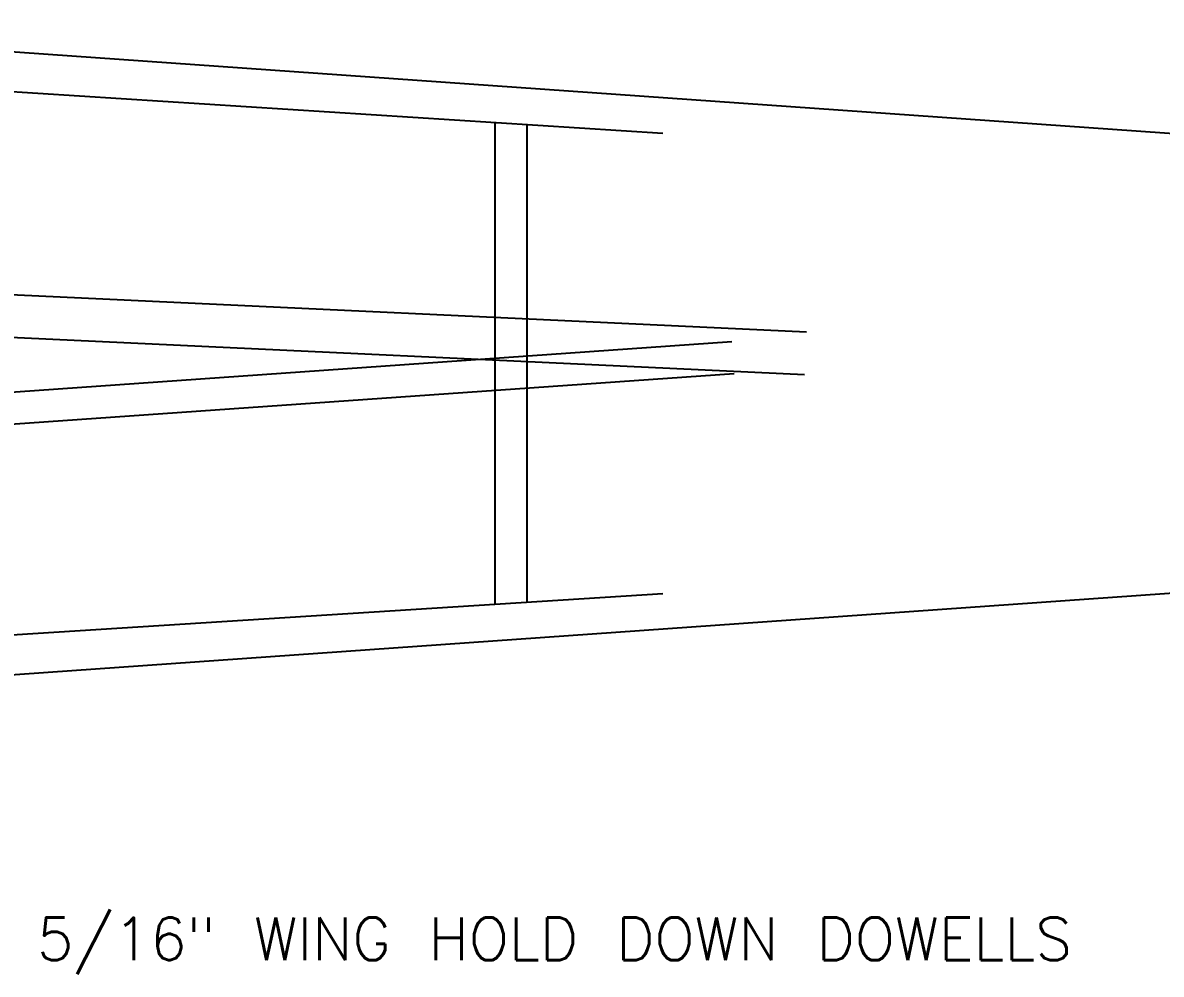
# Model space of a CAD drawing. Extents: x -766 to 850, y -844 to 880.
# Drawn here: x 34.6 to 204.4, y 472.3 to 614.3 of the extents above; entities that cross this region are included whole.
import ezdxf

# ---------------------------------------------------------------- set-up
doc = ezdxf.new("R2010")
doc.units = 0
doc.header["$LTSCALE"] = 25
doc.header["$MEASUREMENT"] = 0
doc.linetypes.add('HIDDEN', pattern=[9.525, 6.35, -3.175])
doc.layers.add('CONSTRUCTION', color=7, linetype='CONTINUOUS')
doc.layers.add('CONTINUOUS', color=7, linetype='CONTINUOUS')
doc.styles.get("Standard").update_dxf_attribs({"font": 'txt.shx'})

msp = doc.modelspace()

# ---------------------------------------------------------------- linework, layer by layer
at = {"layer": 'CONSTRUCTION', "color": 7, "linetype": 'Continuous'}
for p, q in [((-28.37, 614.27), (565.58, 572.41)), ((-28.37, 512.67), (565.58, 554.53))]:
    msp.add_line(p, q, dxfattribs=at)
at = {"layer": 'CONSTRUCTION', "color": 3, "linetype": 'HIDDEN'}
for p, q in [((-28.37, 607.92), (568.53, 569.82)), ((104.98, 599.41), (104.98, 527.54)), ((109.74, 599.11), (109.74, 527.84)), ((-28.37, 519.02), (568.53, 557.12))]:
    msp.add_line(p, q, dxfattribs=at)
at = {"layer": 'CONTINUOUS', "color": 3, "linetype": 'HIDDEN'}
for p, q in [((-18.04, 555.58), (320.53, 579.34)), ((389.32, 556.88), (-12.39, 575.81)), ((-17.7, 550.83), (320.86, 574.59)), ((389.02, 550.53), (-12.69, 569.47))]:
    msp.add_line(p, q, dxfattribs=at)

# ---------------------------------------------------------------- texts
at = {"layer": 'CONTINUOUS', "color": 7, "linetype": 'Continuous'}
msp.add_text('5/16" WING HOLD DOWN DOWELLS', height=6.35, dxfattribs=at).set_placement((36.7, 474.42))

doc.saveas('drawing.dxf')
